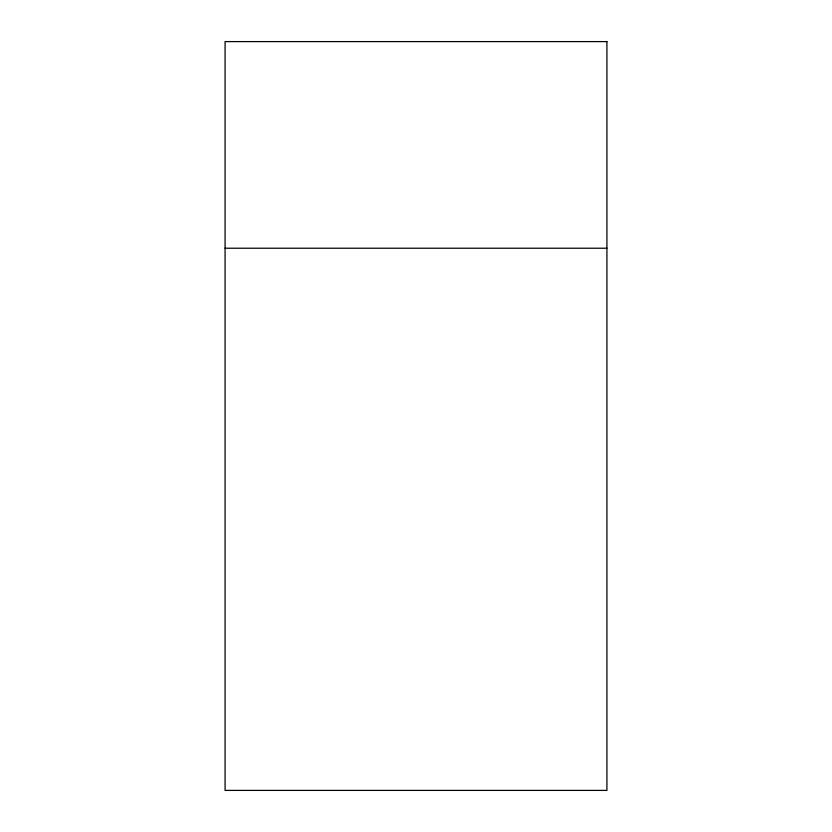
<?xml version="1.0" encoding="UTF-8"?>
<svg xmlns="http://www.w3.org/2000/svg" width="832" height="832" viewBox="0 0 832 832"><rect width="100%" height="100%" fill="white"/><g stroke="black" fill="none" stroke-linecap="round" stroke-linejoin="round"><path stroke-width="1.25" d="M225.077 248.227L606.923 248.227M606.923 41.6L225.077 41.6L225.077 790.4L606.923 790.4L606.923 41.6"/></g></svg>
